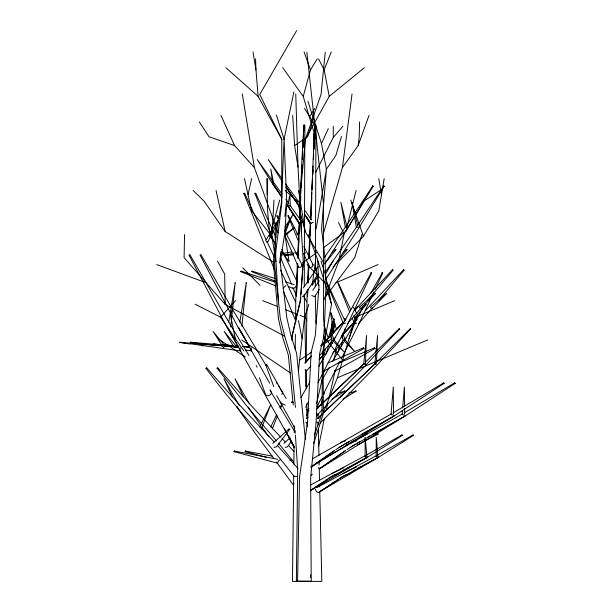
<?xml version="1.0" encoding="UTF-8"?>
<svg xmlns="http://www.w3.org/2000/svg" width="612" height="612" viewBox="0 0 612 612"><rect width="100%" height="100%" fill="white"/><g stroke="black" fill="none" stroke-linecap="round" stroke-linejoin="round"><path stroke-width="0.92" d="M320.979 261.102L325.179 274.046L331.528 304.485L325.5 336.233L323.465 318.225L323.404 203.054L306.849 52.242M304.24 294.25L305.755 362.939M304.271 286.6L304.868 125.032L303.912 125.032L301.9 160.413L299.566 218.316M315.348 286.6L315.379 278.001M315.41 270.351L315.945 125.032L314.989 125.032L314.361 138.343M393.524 413.934L393.302 386.937L391.03 414.584L393.485 415.066M404.601 413.934L404.616 408.357M404.624 406.506L404.379 386.937L402.642 407.913M293.722 475.501L292.467 581.385L321.82 581.385L319.77 491.711M293.859 464.049L294.058 446.882M294.227 432.569L294.311 425.898M295.214 349.582L295.389 334.32M295.535 321.92L295.841 296.162L297.363 263.841M316.075 229.125L326.418 169.662L321.56 229.186L324.911 256.788L325.997 284.787L324.697 320.084L323.802 336.776L319.655 353.445L316.022 423.183L310.636 477.651L311.225 581.4L296.369 581.354L297.677 469.955L295.42 435.147M305.847 386.784L306.038 370.566M306.153 361.026L307.186 290.463M184.541 234.564L184.105 257.667L225.216 304.485L284.702 336.233L290.195 354.241L295.451 407.401M267.222 194.769L267.62 178.597M359.588 121.926L359.198 136.774L358.173 145.572L342.406 167.581L323.549 232.965M281.696 196.957L272.608 183.83L257.247 159.579L281.903 193.966M282.683 182.269L268.316 159.579L282.446 179.354M305.357 439.317L296.621 353.369L290.861 335.261L286.837 317.735L280.265 262.9L284.702 233.417L286.791 203.299L284.083 139.215L281.398 202.886L276.318 232.415L273.38 262.839L278.483 319.013L282.706 337.434L288.344 355.128L293.247 405.045M289.866 205.058L302.121 222.286L299.107 223.663L299.803 222.959M297.738 263.887L296.438 296.162L297.769 265.738M297.968 258.188L299.375 223.066M313.191 222.286L310.185 223.663L310.881 222.959M308.05 282.874L308.777 264.835M309.045 258.188L310.452 223.066M310.605 219.272L314.155 137.134L314.155 149.236M365.418 364.239L366.573 335.552L363.727 364.148L365.379 364.178M376.961 353.139L376.135 364.27L374.804 364.148L375.669 354.922M377.046 351.296L377.566 335.544L375.837 353.078M298.098 258.134L298.97 238.167M299.176 233.417L299.551 224.856M299.803 219.157L300.178 210.597M300.469 203.941L300.798 196.337M301.173 187.777L301.418 182.078M301.838 172.569L301.999 168.767M302.42 159.258L302.626 154.507M302.917 147.852L303.246 140.247M303.33 138.343L303.912 125.032L303.376 136.438M308.096 282.851L308.846 265.738M309.175 258.134L309.963 240.072M310.177 235.314L310.59 225.813M310.881 219.157L311.21 211.545M311.5 204.89L311.837 197.286M312.166 189.682L312.411 183.975M312.831 174.474L313.038 169.715M313.497 159.258L313.658 155.456M313.948 148.8L314.285 141.196M314.407 138.343L314.989 125.032M297.677 257.185L299.291 222.959M299.475 219.157L300.821 190.63M300.951 187.777L301.402 178.276M301.67 172.569L302.03 164.965M302.297 159.258L302.657 151.654M302.833 147.852L303.238 139.291M307.545 282.851L308.44 263.841M308.754 257.185L310.368 222.959M310.552 219.157L311.806 192.535M311.936 189.682L312.434 179.224M312.656 174.474L313.061 165.913M313.375 159.258L313.642 153.551M313.864 148.8L314.27 140.247M291.825 340.226L292.062 335.475L300.393 300.041L303.147 262.38L304.447 262.441L303.147 262.38M292.146 337.824L292.238 336.003M331.65 335.498L332.408 321.552M342.728 335.498L342.827 333.639M284.702 336.233L280.25 318.225L278.383 300.645L275.943 261.645L271.904 236.293L273.962 200.116M300.775 297.378L300.576 300.209L296.682 316.832M300.974 294.548L303.238 262.456M275.943 222.523L275.056 234.228L275.943 261.645M404.563 415.066L402.107 414.584L402.413 410.774M319.066 284.81L315.31 335.606L311.179 352.206L307.522 422.487L299.551 477.016L297.57 581.331L311.225 581.4M330.954 331.62L330.587 331.52L334.045 339.522L333.372 340.639M325.247 52.242L321.032 94.485L305.396 139.245L299.582 202.626L303.322 262.449L317.031 252.373M202.993 345.298L202.427 346.002L202.113 345.375M273.748 386.646L265.891 365.242L266.151 364.752L266.755 364.729L286.056 398.504M230.732 326.938L235.199 282.805L228.75 322.073M241.901 326.005L246.276 282.805L239.828 322.073M279.638 262.9L280.916 251.509M284.84 216.388L286.324 203.1M298.342 371.27L304.592 317.192L308.869 304.202M346.843 226.287L340.892 202.388L345.428 227.565L347.073 227.205M354.784 213.42L351.969 202.388L354.096 214.544M358.15 227.205L356.505 227.565L354.616 217.329M278.383 300.645L274.406 262.877L281.78 203.054L281.78 139.245L259.748 94.485L296.636 30.6M330.732 335.254L332.27 321.514M342.406 167.581L352.045 93.965M314.407 435.293L322.011 412.955L322.447 354.21L325.163 336.271L325.661 336.202L323.113 354.539L323.35 413.475L313.711 443.279M315.509 261.102L312.166 285.299L318.447 275.767M342.559 333.318L345.122 339.522L344.449 340.639M384.198 178.597L378.797 210.941L363.406 236.293L338.589 261.645L323.618 300.645M289.935 196.23L289.537 196.238L289.935 196.23L290.256 206.068L288.068 206.106M330.266 265.432L330.404 264.629L331.253 264.33M335.56 249.283C337.181 249.436 332.431 250.553 332.178 252.481M346.637 249.283C348.259 249.436 343.508 250.553 343.255 252.481M277.267 215.692C276.18 215.745 278.766 216.357 278.521 218.178M287.931 215.875L288.344 215.692L287.961 215.96L298.832 242.145M284.779 230.625L302.121 265.042L300.966 267.077L298.572 267.574L284.771 235.13M303.881 246.552L313.199 265.042L312.043 267.077L309.649 267.574L303.682 253.544M288.03 204.638L289.537 196.238M325.247 275.89L325.599 274.046L333.104 261.102M293.806 483.702L293.515 485.178L276.532 462.152M338.589 261.645L344.074 234.228L338.589 222.523M331.459 333.999L334.397 319.326L333.792 318.829L328.353 338.375M318.584 446.615L324.467 418.019M293.89 91.922L284.083 139.215L276.326 114.926M307.285 413.972L308.861 408.181M248.036 194.769L251.601 178.597M240.248 347.83L240.088 350.263L240.547 350.928L179.515 342.238L222.309 345.795M251.325 347.83L251.165 350.263L251.624 350.928L245.305 350.026M316.702 403.308L322.578 377.573M323.411 373.894L324.253 370.214M326.104 410.66L327.78 403.308M329.034 397.792L335.33 370.214M330.013 346.346L331.077 341.703M332.989 333.341L334.764 323.932L331.88 334.007M341.083 346.346L342.154 341.703M344.066 333.341L345.137 328.698M292.452 335.085L295.198 323.228M295.619 321.399L296.468 317.75M323.128 247.891L345.979 231.099L356.085 190.47M306.834 415.441L307.553 412.679M317.911 415.441L318.393 413.597M322.042 362.174L322.769 359.428M323.985 354.853L325.439 349.36M333.601 360.338L336.516 349.36M275.538 243.752L269.892 236.293L279.661 200.116M316.029 139.245L303.246 96.398L310.498 69.852L317.291 58.874M321.262 405.029L322.279 401.388M326.158 354.149L328.499 345.91M337.227 354.149L339.316 346.828M320.719 405.481L322.287 400.08M323.847 394.679L324.368 392.881M341.473 136.491L335.843 155.57L326.104 169.639M323.503 412.281L337.388 377.788L355.442 317.192L366.481 304.202M366.848 456.544L365.953 457.08L365.112 456.567L365.165 437.305L366.779 455.626M365.112 456.567L365.716 455.856M377.925 456.544L377.03 457.08L376.189 456.567L376.242 437.305L377.856 455.626M376.189 456.567L376.793 455.856M232.965 306.941L230.479 315.172L235.306 338.65M288.795 429.096L289.713 429.31L288.795 429.096L272.776 443.379M361.944 234.564L354.723 257.667L325.4 297.004M294.242 252.465L292.918 254.133L280.755 254.975M305.319 252.465L304.508 254.034L303.736 253.62M312.541 121.926L307.607 136.774L294.632 145.572L298.036 167.153L301.456 232.537M319.609 468.716L345.42 450.677L319.609 468.716L318.232 467.813M222.898 346.928L213.129 331.49L224.895 345.834L238.596 347.172M233.975 346.928L224.206 331.49L235.972 345.834L237.793 346.01M223.426 347.723L224.818 345.78L224.627 346.308M358.173 145.572L369.036 115.354M289.094 222.523L284.855 234.228L289.094 261.645L281.75 251.953M349.047 338.65L357.599 315.172L353.185 306.941M327.198 283.004L344.923 320.895M337.931 283.142L349.781 312.143M261.148 429.081L270.825 404.57L259.58 427.13M272.225 429.081L277.412 415.953M280.518 408.074L281.903 404.57M305.396 139.245L329.225 96.398L324.153 69.852L331.253 51.982M293.928 227.893L286.485 234.641L285.773 234.625L285.819 233.929L294.051 227.947M323.664 408.326L365.724 365.356L399.598 328.835L399.238 328.621L365.211 362.388M320.053 423.328L376.801 365.356L410.675 328.835L410.315 328.621L374.949 363.719L324.368 412.067M401.977 434.948L402.268 435.438L401.977 434.948L365.961 455.313L310.804 484.888M413.054 434.948L413.337 435.438L413.054 434.948L377.038 455.313L316.863 487.58M375.37 293.355L359.458 307.147L359.581 308.035L361.164 308.402L375.546 293.538M386.447 293.355L370.535 307.147L370.658 308.035L372.241 308.402L386.623 293.538M326.54 169.692L321.491 143.583L328.269 128.619M323.587 371.79L347.562 324.391L371.691 273.067L371.285 272.661L344.02 322.18M375.064 289.445L382.768 273.067L382.362 272.661L370.528 293.691M373.863 292.008L358.64 324.391L341.94 357.4M329.378 397.18L329.86 396.148L330.939 395.757M340.456 397.18L340.938 396.148L342.016 395.757M270.657 427.13L276.693 414.561M279.913 407.86L281.788 404.501M234.924 282.889L235.314 282.92M246.001 282.889L246.391 282.92M315.631 172.454L333.28 137.509L342.819 126.324M305.602 407.34L308.593 401.411M318.018 382.791L322.731 373.481M317.108 406.49L322.241 396.331M323.526 393.799L339.798 361.631M266.151 241.809L267.765 241.977L277.932 222.179M284.779 230.433L292.827 214.758L285.115 226.815M281.818 394.495L282.675 392.85L280.709 389.615M273.342 183.669L272.638 183.485L270.787 168.966L273.709 183.416M355.098 322.18L365.081 303.751M235.704 346.308L235.895 345.78L234.603 347.448M300.913 397.701L309.84 382.056M318.768 366.412L332.392 342.536M333.808 340.065L343.676 322.776L343.233 323.22L344.028 323.656L345.566 323.037M321.392 381.23L329.378 367.238M332.668 361.47L343.47 342.536M344.885 340.065L354.753 322.776L354.31 323.22L355.105 323.656L356.643 323.037M297.447 476.404L294.946 476.71L293.837 476.014C265.455 439.355 233.746 405.442 205.946 368.309L206.787 367.95L242.038 407.691L274.184 441.971M276.532 440.923L249.421 409.267L217.107 368.164L217.864 367.95L253.116 407.691L280.755 437.175M332.01 340.433L331.513 341.282L331.834 342.49L332.829 343.493M343.087 340.433L342.59 341.282L342.911 342.49M345.979 231.099L363.643 201.218L380.06 190.47M265.723 240.577L278.934 218.713M373.205 186.239L372.7 185.994L373.205 186.239L347.784 227.939L324.704 263.833M357.706 225.27L383.778 185.994L384.183 186.17L358.862 227.939L325.523 279.783M315.142 125.032L309.687 116.701L314.82 108.362M303.674 296.529L318.546 273.403M314.752 296.529L319.365 289.354M346.109 226.058L372.777 186.002M303.338 287.938L317.965 266.786M324.459 257.392L345.589 226.845M312.793 290.287L319.288 280.885M325.247 272.271L356.666 226.845M340.67 443.027L341.251 442.239L345.749 440.686M351.747 443.027L352.328 442.239L356.827 440.686M366.466 433.526C367.774 434.91 366.228 432.217 364.66 434.153M377.535 433.526C378.851 434.91 377.306 432.217 375.737 434.153M289.713 429.31L277.114 445.941L276.05 446.997L274.054 447.387M291.626 441.405L287.127 446.997L285.131 447.387M324.895 263.504L336.072 249.574M347.149 249.574L333.096 267.023M286.485 234.641L286.783 233.945L286.171 233.692M362.212 306.78L363.421 305.35M367.644 300.316L393.026 270.229L392.414 269.808L354.44 310.506M378.721 300.316L404.104 270.229L403.492 269.808L365.525 310.445M305.021 369.885L306.62 370.895L310.881 365.899M319.403 355.893L332.278 340.915M332.913 353.04L342.735 341.626M221.972 344.808L190.592 342.238L202.006 344.12M274.612 270.045L243.813 193.354L244.678 193.315L266.212 239.904M270.58 233.218L254.89 193.354L255.755 193.315L272.501 229.554M334.152 338.78L335.399 337.357M347.264 323.855L361.003 308.219M344.602 339.492L345.857 338.069M358.341 323.855L372.081 308.219M195.113 304.202L220.557 317.192L235.467 300.645M384.275 186.239L383.778 185.994M232.445 396.92L223.961 378.828L239.346 405.733M243.522 396.92L235.031 378.828L249.053 403.277M236.905 406.383L238.298 408.77M249.375 408.77L248.388 407.24M304.944 363.023L311.271 356.153M320.772 345.841L342.751 322.677M319.181 359.588L324.888 353.407M305.044 363L310.888 356.788M327.145 339.522L334.94 331.23M336.24 329.853L342.743 322.945M319.372 359.55L322.616 356.1M342.766 334.688L353.82 322.945L342.697 334.596M305.549 362.143L311.409 355.947M321.843 344.931L323.144 343.554M327.711 338.727L333.571 332.53M335.529 330.465L343.355 322.203M354.432 310.498L358.341 306.367L354.447 310.445M319.227 359.389L324.444 353.881M332.546 324.031L330.503 312.969L331.161 313.038L333.249 319.426M344.051 321.323L346.002 319.28M342.131 334.917L353.828 322.677M355.128 321.323L357.079 319.28M316.32 415.831L322.333 409.688M334.397 319.326L333.456 319.158M316.71 408.801L322.18 403.568M323.541 402.268L363.872 363.719M322.317 414.026L317.529 418.6L322.386 413.995M316.771 408.801L322.34 403.499M323.641 402.268L364.178 363.719M323.725 412.718L375.255 363.719M275.538 285.796L240.432 271.544L240.952 271.07L275.086 282.117M275.201 281.168L251.509 271.544L252.029 271.07L275.385 278.621M285.858 285.613L283.012 288.229M296.246 286.248L293.63 288.65L288.367 286.515M331.903 399.2L345.091 391.014L337.862 393.264M342.98 399.2L356.161 391.014L348.939 393.264M283.846 443.379L290.119 437.794M311.248 475.241L312.357 474.262M329.225 96.398L364.415 67.68M315.486 489.256L315.96 490.908L317.223 492.201L318.691 492.53L335.085 481.445M299.115 232.269L296.897 233.929L297.172 234.763L297.83 234.32L297.248 233.692M289.79 460.568L291.564 459.788M288.191 254.5L285.246 255.342L293.706 254.844M335.904 449.598L348.802 441.581M346.981 449.598L359.879 441.581M339.033 447.41L394.182 415.946L444.205 383.319L443.639 382.921L392.996 412.962M350.11 447.41L405.259 415.946L455.282 383.319L454.639 382.86L404.073 412.962M310.728 490.434L330.174 477.322L335.169 474.621M318.691 492.53L341.251 477.322L346.247 474.621M272.638 183.485L273.189 183.286M310.911 490.197L324.008 481.445M325.546 480.412L327.091 479.387M328.629 478.354L367.215 457.439L402.268 435.438M336.623 480.412L338.168 479.387M339.706 478.354L378.293 457.439L413.337 435.438M299.635 360.108L311.47 352.252M320.94 345.971L331.199 339.17M310.98 467.155L394.197 415.915L361.187 434.581M319.632 468.647L405.274 415.915L372.264 434.581M335.529 475.501L337.946 474.032M339.553 473.053L341.167 472.074M346.606 475.501L349.024 474.032M350.63 473.053L352.244 472.074M310.238 490.778L367.674 457.065L346.01 468.769M319.671 491.742L378.752 457.065L357.087 468.769M288.344 435.277L294.395 447.081L293.844 447.403L284.534 428.737M312.51 458.786L391.366 413.934M325.247 457.845L402.436 413.934M368.133 436.914L369.786 435.981M328.024 362.939L363.367 347.83L363.865 348.519L323.626 371.27L323.419 370.574M339.102 362.939L374.437 347.83L374.942 348.519L334.703 371.27L334.496 370.574M342.674 470.574L344.342 469.672M353.751 470.574L355.419 469.672M346.315 444.886L367.139 434.023M357.393 444.886L378.216 434.023M331.926 473.573L343.906 467.599M343.003 473.573L356.697 466.78M363.367 347.83L363.903 348.626M374.437 347.83L374.98 348.626M233.998 451.633L234.411 451.075L233.998 451.633L277.886 463.276L277.481 462.856L278.712 460.568L280.487 459.788M245.075 451.633L245.488 451.075L245.075 451.633L266.105 457.21M335.996 282.79L377.964 264.598M355.442 317.192L394.771 300.645M337.388 377.788L427.788 339.897M244.678 193.315L243.76 193.415M255.755 193.315L254.837 193.415M334.81 323.97L335.124 324.046M344.786 390.777L344.946 391.328M355.863 390.777L356.016 391.328M331.191 313.115L330.434 313.03M285.284 255.426L285.483 255.036M371.606 273.258L370.796 272.753M382.684 273.258L381.873 272.753M280.809 253.835L291.901 251.83M290.042 254.171L291.886 253.835M295.588 253.169L298.358 252.672M325.209 341.029L328.162 341.06M291.817 401.862L291.358 402.673L291.909 402.619L291.817 401.862L293.638 402.421M296.514 254.646L298.381 254.523M284.435 139.261L283.93 139.245M238.122 408.961L238.558 408.946M296.369 581.354L309.84 581.385L302.19 581.4M233.149 345.612L213.412 344.066L221.85 344.755M222.072 345.612L202.335 344.066L222.034 345.673M223.732 344.908L233.103 345.673M234.985 345.826L238.734 346.132M242.482 346.43L249.987 347.042M223.908 345.826L238.91 347.042M223.877 344.969L233.386 345.795M235.291 345.956L237.196 346.124M245.756 346.866L249.558 347.195M224.214 345.956L238.481 347.195M242.367 346.461L249.673 347.172M200.812 343.936L190.653 342.445L190.676 342.039M179.576 342.445L189.735 343.936M203.888 344.403L206.711 344.831M245.488 451.075L272.21 456.124M234.411 451.075L277.718 459.26M280.281 402.673L280.832 402.619L280.74 401.862L280.281 402.673L285.322 405.129M306.306 409.703L309.045 410.545M285.261 281.826L294.242 284.733M278.093 232.965L254.401 167.581L234.587 145.572L209.029 136.774L199.305 121.926M314.591 296.705L311.806 295.489M302.351 296.3L303.514 296.705M156.718 264.598L206.167 282.79M262.602 300.645L277.473 306.505M285.345 309.603L297.593 314.43M300.217 315.463L304.592 317.192M410.736 328.996L410.354 328.705M399.659 328.996L399.276 328.705M344.043 338.535L354.731 351.54L343.125 340.035L342.988 339.3M332.966 338.535L343.653 351.54L332.056 340.035L331.911 339.3M267.276 241.755L267.765 241.977M299.146 206.106L299.849 206.451M404.104 270.229L403.515 269.831M393.026 270.229L392.437 269.831M443.639 382.921L444.205 383.311M217.023 368.309L217.864 367.95M205.946 368.309L206.787 367.95M193.132 190.47L204.14 201.218L225.162 231.527L274.406 262.877M312.48 264.568L313.199 265.042M301.402 264.568L302.121 265.042M218.637 339.17L245.335 356.964M241.618 339.897L290.493 372.983M455.282 383.311L454.639 382.86M305.801 370.26L306.62 370.895M315.417 321.178L315.968 321.621M304.34 321.178L304.891 321.621M265.891 365.242L266.71 365.219L266.755 364.729M225.859 67.68L258.142 96.398L281.78 139.245M285.169 190.47L297.294 201.218L305.189 231.527L323.694 262.877M316.756 422.028L318.118 423.236M305.679 422.028L307.04 423.236M343.125 340.035L343.707 340.563M242.78 267.819L259.962 285.299M307.178 264.598L324.758 282.79M282.04 438.544L285.253 441.971M288.451 445.414L294.058 451.702M277.374 445.414L297.929 468.478M342.995 473.336L343.439 473.833M331.918 473.336L332.362 473.833M278.376 443.088L293.798 462.068M325.798 339.17L342.659 360.108M271.904 236.293L251.601 210.941L244.471 178.597M268.92 436.815L261.814 426.839M273.694 458.312L255.005 432.982L236.859 406.881M285.666 183.944L299.735 203.215M285.842 199.359L288.657 203.215M282.736 67.68L303.246 96.398M304.638 210.092L311.592 219.999M248.472 407.653L260.75 425.302M286.355 187.693L299.719 207.001L286.095 186.874M286.508 203.911L299.781 223.564L286.615 204.064M220.557 317.192L243.729 350.913M286.11 186.897L300.324 207.958M304.539 214.2L310.858 223.564L305.028 214.888M281.834 196.942L272.921 183.776L281.88 197.041M286.546 203.903L299.107 223.663M304.707 214.934L310.185 223.663M304.562 108.362L309.687 116.701M265.99 365.333L232.392 309.129M276.295 382.332L277.274 383.946M278.751 386.379L279.73 387.993M249.023 355.618L230.869 325.676L189.797 254.538L188.97 255.02L227.228 327.78L237.028 344.143M270.129 390.425L294.318 430.825M249.574 346.599L238.305 327.78L231.634 315.088M244.41 337.472L238.565 327.627L269.693 383.211M245.381 339.109L246.353 340.746M231.435 307.476L200.874 254.538L200.048 255.02L230.296 312.548M256.145 365.54L257.078 367.154M270.106 389.829L271.598 392.85L270.741 394.495L268.859 395.62L266.84 395.689L265.623 394.679L259.396 377.734M344.74 338.857L345.122 339.522M333.662 338.857L334.045 339.522M276.662 395.65L294.785 428.002M227.488 327.627L294.395 447.081M217.49 261.102L224.665 274.046L225.216 304.485M318.523 58.874L324.153 69.852M292.658 253.62L292.918 254.133M298.794 236.462L288.344 215.692M281.75 249.375L296.82 281.199M303.751 295.818L306.597 301.838M267.008 241.633L274.337 257.117M280.449 270.014L295.519 301.838M338.275 283.004L350.76 309.703M353.583 315.731L356 320.895M273.296 231.275L276.089 237.318M220.932 115.354L234.587 145.572M275.163 244.685L271.277 234.985M280.61 257.805L291.496 284.045M292.949 287.541L296.216 295.412M304.562 315.524L306.742 320.772M283.685 291.916L296.024 321.652M276.884 215.96L278.674 220.32M352.29 318.294L354.447 323.572M326.854 283.142L343.37 323.572M308.257 234.564L316.909 257.667L331.528 304.485M309.351 266.794L309.649 267.574M298.281 266.794L298.572 267.574M304.103 51.982L310.498 69.852M350.783 200.116L363.406 236.293M333.838 321.224L336.485 329.34M323.939 324.834L328.346 338.352M307.92 101.37L321.491 143.583M330.641 335.414L331.406 338.49L330.786 335.988M355.235 215.263L357.921 226.287M216.059 190.47L225.162 231.527M298.457 320.589L302.114 338.65M332.897 325.867L334.129 332.278M323.58 335.032L324.635 340.524M378.797 178.597L381.498 194.769M253.039 51.982L255.961 69.852L258.142 96.398M242.291 93.965L254.401 167.581M298.557 190.47L305.189 231.527M316.014 267.819L318.569 285.299L317.827 261.102M372.18 307.928L372.241 308.402M361.103 307.928L361.164 308.402M269.892 236.293L267.62 210.941L266.824 178.597M292.666 115.354L294.632 145.572M295.114 430.45L295.298 433.265M255.548 58.874L255.961 69.852M295.741 93.965L298.036 167.153M315.31 296.162L315.945 323.825M317.789 404.907L317.88 408.724M317.988 413.498L318.095 418.264M318.209 423.03L318.248 424.942M318.355 429.708L318.944 455.466M319.097 462.144L319.166 465.005M319.227 467.866L319.51 480.267M319.625 485.041L319.663 486.945M305.908 369.617L306.344 388.689M306.696 403.958L307.017 418.264M307.132 423.03L307.216 426.847M310.59 574.706L310.659 577.567M330.587 331.52L330.587 333.448M333.28 126.324L333.28 137.509M313.566 133.263L313.566 148.77M307.782 289.522L307.515 296.162L307.805 289.507M274.184 255.204L274.184 255.204M344.61 318.936L344.686 319.387L345.474 319.326L344.61 318.936M307.821 417.292L306.451 418.6L307.859 417.277M235.276 338.696L234.549 339.331L235.804 338.482L235.276 338.696M334.336 450.692L310.873 467.078L334.343 450.677M341.863 335.988L341.718 335.414L342.483 338.49L341.863 335.988"/></g></svg>
